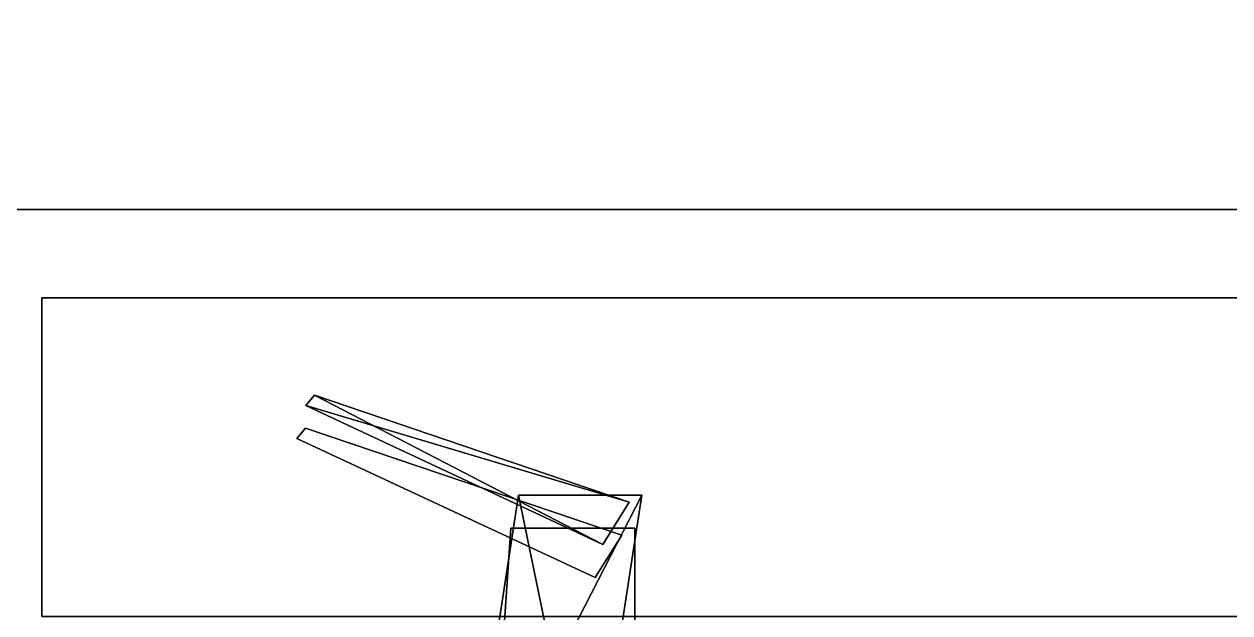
# Model space of a CAD drawing. Extents: x 0 to 4068, y -4475 to 0.
# Drawn here: x 3064 to 3132.1, y -3924.8 to -3891.5 of the extents above; entities that cross this region are included whole.
import ezdxf

# ---------------------------------------------------------------- set-up
doc = ezdxf.new("R2010")
doc.units = 0
for name, color, linetype in [('LAYER0', 7, 'CONTINUOUS'), ('LAYER250', 253, 'CONTINUOUS'), ('LAYER252', 253, 'CONTINUOUS'), ('LAYER253', 253, 'CONTINUOUS'), ('LAYER255', 253, 'CONTINUOUS'), ('LAYER256', 253, 'CONTINUOUS'), ('LAYER354', 45, 'CONTINUOUS'), ('LAYER360', 45, 'CONTINUOUS'), ('LAYER93', 253, 'CONTINUOUS'), ('LAYER95', 253, 'CONTINUOUS'), ('LAYER96', 253, 'CONTINUOUS'), ('LAYER98', 253, 'CONTINUOUS'), ('LAYER99', 253, 'CONTINUOUS')]:
    doc.layers.add(name, color=color, linetype=linetype)

msp = doc.modelspace()

# ---------------------------------------------------------------- linework, layer by layer
at = {"layer": 'LAYER0', "invisible_edges": 1}
for points in [[(4068, 0), (0, -4475), (0, 0), (4068, 0)], [(4068, -4475, 5), (0, 0, 5), (0, -4475, 5), (4068, -4475, 5)], [(0, 0, 5), (4068, -4475, 5), (4068, 0, 5), (0, 0, 5)], [(0, -4475), (4068, 0), (4068, -4475), (0, -4475)]]:
    msp.add_3dface(points, dxfattribs=at)
at = {"layer": 'LAYER250'}
for points in [[(3079.906, -3914.365, 251.5), (3079.413, -3914.943, 251.5), (3096.274, -3922.79, 251.5), (3097.772, -3920.41, 251.5)], [(3097.772, -3920.41, 264.5), (3096.274, -3922.79, 264.5), (3079.413, -3914.943, 264.5), (3079.906, -3914.365, 264.5)], [(3079.906, -3914.365, 264.5), (3097.772, -3920.41, 264.5), (3097.772, -3920.41, 264.5), (3079.906, -3914.365, 264.5)], [(3079.906, -3914.365, 264.5), (3079.906, -3914.365, 251.5), (3097.772, -3920.41, 251.5), (3097.772, -3920.41, 264.5)], [(3079.413, -3914.943, 251.5), (3096.274, -3922.79, 251.5), (3096.274, -3922.79, 251.5), (3079.413, -3914.943, 251.5)], [(3091.5, -3920, 250.5), (3089.5, -3949.365, 250.5), (3089.5, -3949.365, 250.5), (3091.5, -3920, 250.5)], [(3098.5, -3920, 250.5), (3091.5, -3920, 250.5), (3089.5, -3949.365, 250.5), (3098.5, -3944.365, 250.5)], [(3098.5, -3944.365, 265.5), (3089.5, -3949.365, 265.5), (3091.5, -3920, 265.5), (3098.5, -3920, 265.5)], [(3098.5, -3920, 265.5), (3091.5, -3920, 265.5), (3098.5, -3920, 265.5)], [(3098.5, -3920, 265.5), (3098.5, -3944.365, 265.5), (3098.5, -3944.365, 265.5), (3098.5, -3920, 265.5)], [(3098.5, -3920, 265.5), (3098.5, -3920, 250.5), (3098.5, -3944.365, 250.5), (3098.5, -3944.365, 265.5)]]:
    msp.add_3dface(points, dxfattribs=at)
at = {"layer": 'LAYER252'}
for points in [[(3079.918, -3913.077, 252.348), (3080.409, -3912.5, 252.348), (3096.692, -3920.925, 252.348), (3079.918, -3913.077, 252.348)], [(3079.918, -3913.077, 263.652), (3098.182, -3918.544, 263.652), (3080.409, -3912.5, 263.652), (3079.918, -3913.077, 263.652)], [(3096.692, -3920.925, 252.348), (3080.409, -3912.5, 252.348), (3098.182, -3918.544, 252.348), (3096.692, -3920.925, 252.348)], [(3080.409, -3912.5, 252.348), (3080.409, -3912.5, 263.652), (3098.182, -3918.544, 252.348), (3080.409, -3912.5, 252.348)], [(3098.182, -3918.544, 252.348), (3080.409, -3912.5, 263.652), (3098.182, -3918.544, 263.652), (3098.182, -3918.544, 252.348)], [(3096.692, -3920.925, 263.652), (3098.182, -3918.544, 263.652), (3079.918, -3913.077, 263.652), (3096.692, -3920.925, 263.652)], [(3091.942, -3918.135, 251.217), (3098.906, -3918.135, 251.217), (3088.958, -3937.5, 251.217), (3091.942, -3918.135, 251.217)], [(3088.958, -3937.5, 251.217), (3098.906, -3918.135, 251.217), (3095.921, -3937.5, 251.217), (3088.958, -3937.5, 251.217)], [(3088.958, -3937.5, 264.783), (3095.921, -3937.5, 264.783), (3091.942, -3918.135, 264.783), (3088.958, -3937.5, 264.783)], [(3091.942, -3918.135, 264.783), (3095.921, -3937.5, 264.783), (3098.906, -3918.135, 264.783), (3091.942, -3918.135, 264.783)], [(3098.906, -3918.135, 251.217), (3098.906, -3918.135, 264.783), (3095.921, -3937.5, 251.217), (3098.906, -3918.135, 251.217)], [(3095.921, -3937.5, 251.217), (3098.906, -3918.135, 264.783), (3095.921, -3937.5, 264.783), (3095.921, -3937.5, 251.217)]]:
    msp.add_3dface(points, dxfattribs=at)
at = {"layer": 'LAYER253'}
for points in [[(3079.906, -3914.365, 770.5), (3079.413, -3914.943, 770.5), (3096.274, -3922.79, 770.5), (3097.772, -3920.41, 770.5)], [(3097.772, -3920.41, 783.5), (3096.274, -3922.79, 783.5), (3079.413, -3914.943, 783.5), (3079.906, -3914.365, 783.5)], [(3079.906, -3914.365, 783.5), (3097.772, -3920.41, 783.5), (3097.772, -3920.41, 783.5), (3079.906, -3914.365, 783.5)], [(3079.906, -3914.365, 783.5), (3079.906, -3914.365, 770.5), (3097.772, -3920.41, 770.5), (3097.772, -3920.41, 783.5)], [(3079.413, -3914.943, 770.5), (3096.274, -3922.79, 770.5), (3096.274, -3922.79, 770.5), (3079.413, -3914.943, 770.5)], [(3091.5, -3920, 769.5), (3089.5, -3949.365, 769.5), (3089.5, -3949.365, 769.5), (3091.5, -3920, 769.5)], [(3098.5, -3920, 769.5), (3091.5, -3920, 769.5), (3089.5, -3949.365, 769.5), (3098.5, -3944.365, 769.5)], [(3098.5, -3944.365, 784.5), (3089.5, -3949.365, 784.5), (3091.5, -3920, 784.5), (3098.5, -3920, 784.5)], [(3098.5, -3920, 784.5), (3091.5, -3920, 784.5), (3098.5, -3920, 784.5)], [(3098.5, -3920, 784.5), (3098.5, -3944.365, 784.5), (3098.5, -3944.365, 784.5), (3098.5, -3920, 784.5)], [(3098.5, -3920, 784.5), (3098.5, -3920, 769.5), (3098.5, -3944.365, 769.5), (3098.5, -3944.365, 784.5)]]:
    msp.add_3dface(points, dxfattribs=at)
at = {"layer": 'LAYER255'}
for points in [[(3079.918, -3913.077, 771.348), (3080.409, -3912.5, 771.348), (3096.692, -3920.925, 771.348), (3079.918, -3913.077, 771.348)], [(3079.918, -3913.077, 782.652), (3098.182, -3918.544, 782.652), (3080.409, -3912.5, 782.652), (3079.918, -3913.077, 782.652)], [(3096.692, -3920.925, 771.348), (3080.409, -3912.5, 771.348), (3098.182, -3918.544, 771.348), (3096.692, -3920.925, 771.348)], [(3080.409, -3912.5, 771.348), (3080.409, -3912.5, 782.652), (3098.182, -3918.544, 771.348), (3080.409, -3912.5, 771.348)], [(3098.182, -3918.544, 771.348), (3080.409, -3912.5, 782.652), (3098.182, -3918.544, 782.652), (3098.182, -3918.544, 771.348)], [(3096.692, -3920.925, 782.652), (3098.182, -3918.544, 782.652), (3079.918, -3913.077, 782.652), (3096.692, -3920.925, 782.652)], [(3091.942, -3918.135, 770.217), (3098.906, -3918.135, 770.217), (3088.958, -3937.5, 770.217), (3091.942, -3918.135, 770.217)], [(3088.958, -3937.5, 770.217), (3098.906, -3918.135, 770.217), (3095.921, -3937.5, 770.217), (3088.958, -3937.5, 770.217)], [(3088.958, -3937.5, 783.783), (3095.921, -3937.5, 783.783), (3091.942, -3918.135, 783.783), (3088.958, -3937.5, 783.783)], [(3091.942, -3918.135, 783.783), (3095.921, -3937.5, 783.783), (3098.906, -3918.135, 783.783), (3091.942, -3918.135, 783.783)], [(3098.906, -3918.135, 770.217), (3098.906, -3918.135, 783.783), (3095.921, -3937.5, 770.217), (3098.906, -3918.135, 770.217)], [(3095.921, -3937.5, 770.217), (3098.906, -3918.135, 783.783), (3095.921, -3937.5, 783.783), (3095.921, -3937.5, 770.217)]]:
    msp.add_3dface(points, dxfattribs=at)
at = {"layer": 'LAYER256', "invisible_edges": 1}
for points in [[(3495, -3907, 158), (3065, -3925, 158), (3065, -3907, 158), (3495, -3907, 158)], [(3065, -3925, 158), (3495, -3907, 158), (3495, -3925, 158), (3065, -3925, 158)], [(3065, -3907, 877), (3065, -3925, 158), (3065, -3925, 877), (3065, -3907, 877)], [(3065, -3925, 158), (3065, -3907, 877), (3065, -3907, 158), (3065, -3925, 158)], [(3495, -3925, 877), (3065, -3907, 877), (3065, -3925, 877), (3495, -3925, 877)], [(3065, -3907, 877), (3495, -3925, 877), (3495, -3907, 877), (3065, -3907, 877)], [(3065, -3907, 877), (3495, -3907, 158), (3065, -3907, 158), (3065, -3907, 877)], [(3495, -3907, 158), (3065, -3907, 877), (3495, -3907, 877), (3495, -3907, 158)]]:
    msp.add_3dface(points, dxfattribs=at)
at = {"layer": 'LAYER354', "invisible_edges": 1}
for points in [[(1176, -4325, 880), (3495, -3902, 880), (3495, -4325, 880), (1176, -4325, 880)], [(3495, -3902, 880), (1176, -4325, 880), (1176, -3902, 880), (3495, -3902, 880)], [(1176, -3902, 898), (3495, -3902, 880), (1176, -3902, 880), (1176, -3902, 898)], [(3495, -3902, 880), (1176, -3902, 898), (3495, -3902, 898), (3495, -3902, 880)], [(1176, -3902, 898), (3495, -4325, 898), (3495, -3902, 898), (1176, -3902, 898)], [(3495, -4325, 898), (1176, -3902, 898), (1176, -4325, 898), (3495, -4325, 898)]]:
    msp.add_3dface(points, dxfattribs=at)
at = {"layer": 'LAYER360', "invisible_edges": 1}
for points in [[(1176, -3902, 1705), (3495, -4325, 1705), (3495, -3902, 1705), (1176, -3902, 1705)], [(3495, -4325, 1705), (1176, -3902, 1705), (1176, -4325, 1705), (3495, -4325, 1705)], [(3495, -3902, 1687), (1176, -3902, 1705), (3495, -3902, 1705), (3495, -3902, 1687)], [(1176, -3902, 1705), (3495, -3902, 1687), (1176, -3902, 1687), (1176, -3902, 1705)], [(1176, -4325, 1687), (3495, -3902, 1687), (3495, -4325, 1687), (1176, -4325, 1687)], [(3495, -3902, 1687), (1176, -4325, 1687), (1176, -3902, 1687), (3495, -3902, 1687)]]:
    msp.add_3dface(points, dxfattribs=at)
at = {"layer": 'LAYER93'}
for points in [[(3079.906, -3914.365, 1801.5), (3079.413, -3914.943, 1801.5), (3096.274, -3922.79, 1801.5), (3097.772, -3920.41, 1801.5)], [(3097.772, -3920.41, 1814.5), (3096.274, -3922.79, 1814.5), (3079.413, -3914.943, 1814.5), (3079.906, -3914.365, 1814.5)], [(3079.906, -3914.365, 1814.5), (3097.772, -3920.41, 1814.5), (3097.772, -3920.41, 1814.5), (3079.906, -3914.365, 1814.5)], [(3079.906, -3914.365, 1814.5), (3079.906, -3914.365, 1801.5), (3097.772, -3920.41, 1801.5), (3097.772, -3920.41, 1814.5)], [(3079.413, -3914.943, 1801.5), (3096.274, -3922.79, 1801.5), (3096.274, -3922.79, 1801.5), (3079.413, -3914.943, 1801.5)], [(3091.5, -3920, 1800.5), (3089.5, -3949.365, 1800.5), (3089.5, -3949.365, 1800.5), (3091.5, -3920, 1800.5)], [(3098.5, -3920, 1800.5), (3091.5, -3920, 1800.5), (3089.5, -3949.365, 1800.5), (3098.5, -3944.365, 1800.5)], [(3098.5, -3944.365, 1815.5), (3089.5, -3949.365, 1815.5), (3091.5, -3920, 1815.5), (3098.5, -3920, 1815.5)], [(3098.5, -3920, 1815.5), (3091.5, -3920, 1815.5), (3098.5, -3920, 1815.5)], [(3098.5, -3920, 1815.5), (3098.5, -3944.365, 1815.5), (3098.5, -3944.365, 1815.5), (3098.5, -3920, 1815.5)], [(3098.5, -3920, 1815.5), (3098.5, -3920, 1800.5), (3098.5, -3944.365, 1800.5), (3098.5, -3944.365, 1815.5)]]:
    msp.add_3dface(points, dxfattribs=at)
at = {"layer": 'LAYER95'}
for points in [[(3079.918, -3913.077, 1802.348), (3080.409, -3912.5, 1802.348), (3096.692, -3920.925, 1802.348), (3079.918, -3913.077, 1802.348)], [(3079.918, -3913.077, 1813.652), (3098.182, -3918.544, 1813.652), (3080.409, -3912.5, 1813.652), (3079.918, -3913.077, 1813.652)], [(3096.692, -3920.925, 1802.348), (3080.409, -3912.5, 1802.348), (3098.182, -3918.544, 1802.348), (3096.692, -3920.925, 1802.348)], [(3080.409, -3912.5, 1802.348), (3080.409, -3912.5, 1813.652), (3098.182, -3918.544, 1802.348), (3080.409, -3912.5, 1802.348)], [(3098.182, -3918.544, 1802.348), (3080.409, -3912.5, 1813.652), (3098.182, -3918.544, 1813.652), (3098.182, -3918.544, 1802.348)], [(3096.692, -3920.925, 1813.652), (3098.182, -3918.544, 1813.652), (3079.918, -3913.077, 1813.652), (3096.692, -3920.925, 1813.652)], [(3091.942, -3918.135, 1801.217), (3098.906, -3918.135, 1801.217), (3088.958, -3937.5, 1801.217), (3091.942, -3918.135, 1801.217)], [(3088.958, -3937.5, 1801.217), (3098.906, -3918.135, 1801.217), (3095.921, -3937.5, 1801.217), (3088.958, -3937.5, 1801.217)], [(3088.958, -3937.5, 1814.783), (3095.921, -3937.5, 1814.783), (3091.942, -3918.135, 1814.783), (3088.958, -3937.5, 1814.783)], [(3091.942, -3918.135, 1814.783), (3095.921, -3937.5, 1814.783), (3098.906, -3918.135, 1814.783), (3091.942, -3918.135, 1814.783)], [(3098.906, -3918.135, 1801.217), (3098.906, -3918.135, 1814.783), (3095.921, -3937.5, 1801.217), (3098.906, -3918.135, 1801.217)], [(3095.921, -3937.5, 1801.217), (3098.906, -3918.135, 1814.783), (3095.921, -3937.5, 1814.783), (3095.921, -3937.5, 1801.217)]]:
    msp.add_3dface(points, dxfattribs=at)
at = {"layer": 'LAYER96'}
for points in [[(3079.906, -3914.365, 2255.5), (3079.413, -3914.943, 2255.5), (3096.274, -3922.79, 2255.5), (3097.772, -3920.41, 2255.5)], [(3097.772, -3920.41, 2268.5), (3096.274, -3922.79, 2268.5), (3079.413, -3914.943, 2268.5), (3079.906, -3914.365, 2268.5)], [(3079.906, -3914.365, 2268.5), (3097.772, -3920.41, 2268.5), (3097.772, -3920.41, 2268.5), (3079.906, -3914.365, 2268.5)], [(3079.906, -3914.365, 2268.5), (3079.906, -3914.365, 2255.5), (3097.772, -3920.41, 2255.5), (3097.772, -3920.41, 2268.5)], [(3079.413, -3914.943, 2255.5), (3096.274, -3922.79, 2255.5), (3096.274, -3922.79, 2255.5), (3079.413, -3914.943, 2255.5)], [(3091.5, -3920, 2254.5), (3089.5, -3949.365, 2254.5), (3089.5, -3949.365, 2254.5), (3091.5, -3920, 2254.5)], [(3098.5, -3920, 2254.5), (3091.5, -3920, 2254.5), (3089.5, -3949.365, 2254.5), (3098.5, -3944.365, 2254.5)], [(3098.5, -3944.365, 2269.5), (3089.5, -3949.365, 2269.5), (3091.5, -3920, 2269.5), (3098.5, -3920, 2269.5)], [(3098.5, -3920, 2269.5), (3091.5, -3920, 2269.5), (3098.5, -3920, 2269.5)], [(3098.5, -3920, 2269.5), (3098.5, -3944.365, 2269.5), (3098.5, -3944.365, 2269.5), (3098.5, -3920, 2269.5)], [(3098.5, -3920, 2269.5), (3098.5, -3920, 2254.5), (3098.5, -3944.365, 2254.5), (3098.5, -3944.365, 2269.5)]]:
    msp.add_3dface(points, dxfattribs=at)
at = {"layer": 'LAYER98'}
for points in [[(3079.918, -3913.077, 2256.348), (3080.409, -3912.5, 2256.348), (3096.692, -3920.925, 2256.348), (3079.918, -3913.077, 2256.348)], [(3079.918, -3913.077, 2267.652), (3098.182, -3918.544, 2267.652), (3080.409, -3912.5, 2267.652), (3079.918, -3913.077, 2267.652)], [(3096.692, -3920.925, 2256.348), (3080.409, -3912.5, 2256.348), (3098.182, -3918.544, 2256.348), (3096.692, -3920.925, 2256.348)], [(3080.409, -3912.5, 2256.348), (3080.409, -3912.5, 2267.652), (3098.182, -3918.544, 2256.348), (3080.409, -3912.5, 2256.348)], [(3098.182, -3918.544, 2256.348), (3080.409, -3912.5, 2267.652), (3098.182, -3918.544, 2267.652), (3098.182, -3918.544, 2256.348)], [(3096.692, -3920.925, 2267.652), (3098.182, -3918.544, 2267.652), (3079.918, -3913.077, 2267.652), (3096.692, -3920.925, 2267.652)], [(3091.942, -3918.135, 2255.217), (3098.906, -3918.135, 2255.217), (3088.958, -3937.5, 2255.217), (3091.942, -3918.135, 2255.217)], [(3088.958, -3937.5, 2255.217), (3098.906, -3918.135, 2255.217), (3095.921, -3937.5, 2255.217), (3088.958, -3937.5, 2255.217)], [(3088.958, -3937.5, 2268.783), (3095.921, -3937.5, 2268.783), (3091.942, -3918.135, 2268.783), (3088.958, -3937.5, 2268.783)], [(3091.942, -3918.135, 2268.783), (3095.921, -3937.5, 2268.783), (3098.906, -3918.135, 2268.783), (3091.942, -3918.135, 2268.783)], [(3098.906, -3918.135, 2255.217), (3098.906, -3918.135, 2268.783), (3095.921, -3937.5, 2255.217), (3098.906, -3918.135, 2255.217)], [(3095.921, -3937.5, 2255.217), (3098.906, -3918.135, 2268.783), (3095.921, -3937.5, 2268.783), (3095.921, -3937.5, 2255.217)]]:
    msp.add_3dface(points, dxfattribs=at)
at = {"layer": 'LAYER99', "invisible_edges": 1}
for points in [[(3495, -3907, 1708), (3065, -3925, 1708), (3065, -3907, 1708), (3495, -3907, 1708)], [(3065, -3925, 1708), (3495, -3907, 1708), (3495, -3925, 1708), (3065, -3925, 1708)], [(3065, -3907, 2362), (3065, -3925, 1708), (3065, -3925, 2362), (3065, -3907, 2362)], [(3065, -3925, 1708), (3065, -3907, 2362), (3065, -3907, 1708), (3065, -3925, 1708)], [(3495, -3925, 2362), (3065, -3907, 2362), (3065, -3925, 2362), (3495, -3925, 2362)], [(3065, -3907, 2362), (3495, -3925, 2362), (3495, -3907, 2362), (3065, -3907, 2362)], [(3065, -3907, 2362), (3495, -3907, 1708), (3065, -3907, 1708), (3065, -3907, 2362)], [(3495, -3907, 1708), (3065, -3907, 2362), (3495, -3907, 2362), (3495, -3907, 1708)]]:
    msp.add_3dface(points, dxfattribs=at)

doc.saveas('drawing.dxf')
